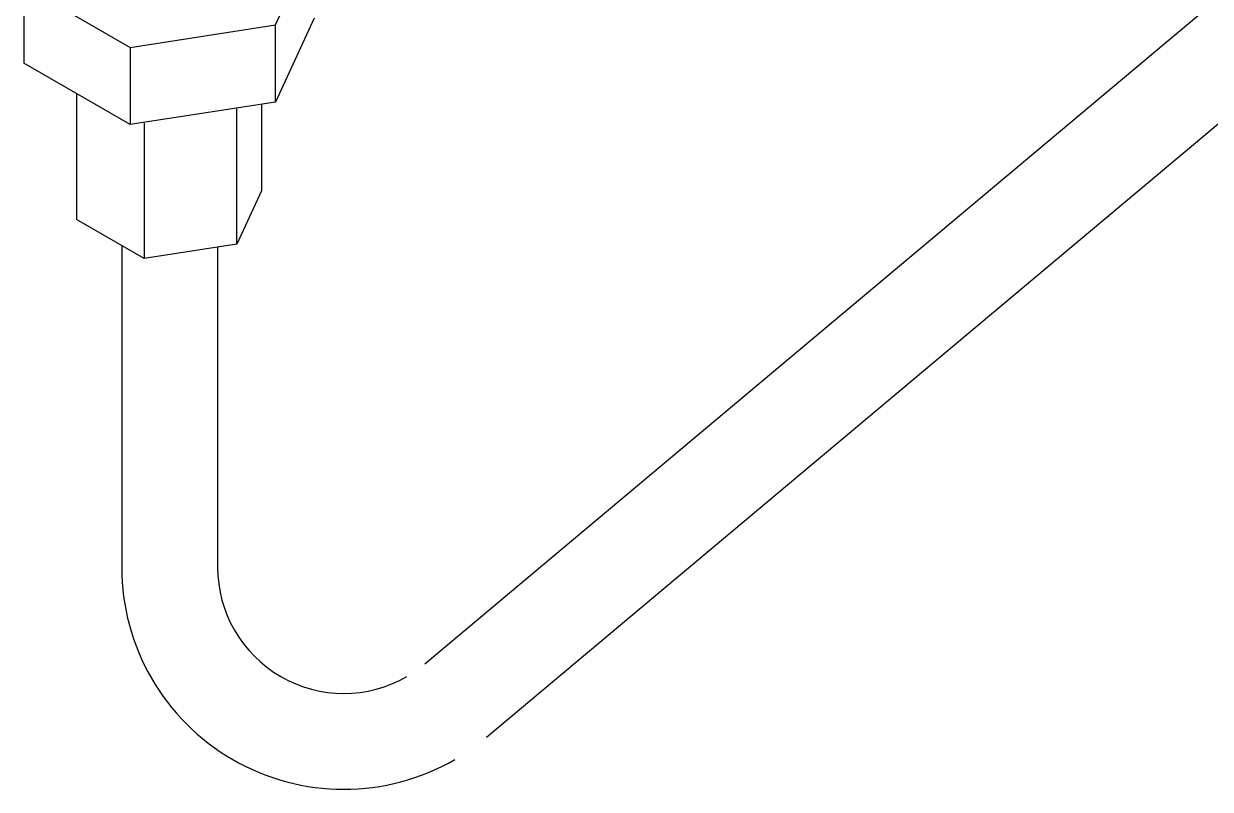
# Model space of a CAD drawing. Header units: centimetres. Extents: x 394264 to 551709, y 50011 to 59011.
# Drawn here: x 525907.8 to 526001.9, y 53661.4 to 53722.1 of the extents above; entities that cross this region are included whole.
import ezdxf

# ---------------------------------------------------------------- set-up
doc = ezdxf.new("R2010")
doc.units = ezdxf.units.CM
doc.layers.add('-M-YNGN-ZON3', color=6, linetype='SP', lineweight=30)
doc.layers.add('0-KRCN-YNG-CIHAZ', color=4, linetype='Continuous', lineweight=30)
doc.styles.add('CIZGI', font='tahoma.ttf', dxfattribs={"width": 0.8, "oblique": 20})
doc.linetypes.add('SP', pattern='A,2,-0.1,["SP",CIZGI,S=0.14,R=0.2,X=0,Y=-0.07],-0.255', length=2.355)

# ---------------------------------------------------------------- blocks, each defined once
blk = doc.blocks.new('A$C66BCA59E')
at = {"layer": '0-KRCN-YNG-CIHAZ', "color": 31, "linetype": 'Continuous', "lineweight": -3}
for p, q in [((1267.725, -1161.911, 2862.273), (1408.245, -1044.001, 2862.273)), ((1272.61, -1167.733, 2862.273), (1413.131, -1049.823, 2862.273)), ((1243.697, -1128.759, 2862.273), (1243.697, -1154.251, 2862.273)), ((1251.297, -1128.891, 2862.273), (1251.297, -1154.251, 2862.273))]:
    blk.add_line(p, q, dxfattribs=at)
at = {"layer": '0-KRCN-YNG-CIHAZ', "color": 31, "linetype": 'Continuous', "lineweight": -3, "extrusion": (0, 0.816497, 0.57735)}
for p, q in [((1255.873, -1111.269, 2840.203), (1258.857, -1104.83, 2840.495)), ((1235.937, -1108.185, 2840.203), (1244.363, -1113.05, 2840.203)), ((1235.937, -1108.185, 2840.203), (1235.937, -1114.309, 2840.203)), ((1258.958, -1110.747, 2840.203), (1255.873, -1117.393, 2840.203)), ((1244.363, -1113.05, 2840.203), (1255.873, -1111.269, 2840.203)), ((1255.873, -1117.393, 2840.203), (1255.873, -1111.269, 2840.203)), ((1244.363, -1113.05, 2840.203), (1244.363, -1119.174, 2840.203)), ((1244.363, -1119.174, 2840.203), (1235.937, -1114.309, 2840.203)), ((1240.119, -1116.723, 2840.203), (1240.119, -1126.693, 2840.203)), ((1255.873, -1117.393, 2840.203), (1244.363, -1119.174, 2840.203)), ((1254.775, -1117.563, 2840.203), (1254.775, -1124.426, 2840.203)), ((1252.811, -1128.656, 2840.203), (1252.811, -1117.928, 2840.203)), ((1245.484, -1119.061, 2840.203), (1245.484, -1129.79, 2840.203)), ((1254.775, -1124.426, 2840.203), (1252.811, -1128.656, 2840.203)), ((1245.484, -1129.79, 2840.203), (1240.119, -1126.693, 2840.203)), ((1252.811, -1128.656, 2840.203), (1245.484, -1129.79, 2840.203))]:
    blk.add_line(p, q, dxfattribs=at)
at = {"layer": '0-KRCN-YNG-CIHAZ', "color": 31, "linetype": 'Continuous', "lineweight": -3}
for radius in [17.6, 10]:
    blk.add_arc((1261.297, -1154.251, 2862.273), radius, 180, 300, dxfattribs=at)

msp = doc.modelspace()

# ---------------------------------------------------------------- block references
at = {"layer": '-M-YNGN-ZON3'}
msp.add_blockref('A$C66BCA59E', (524671.913, 54833.28, -2010.945), dxfattribs=at)

doc.saveas('drawing.dxf')
